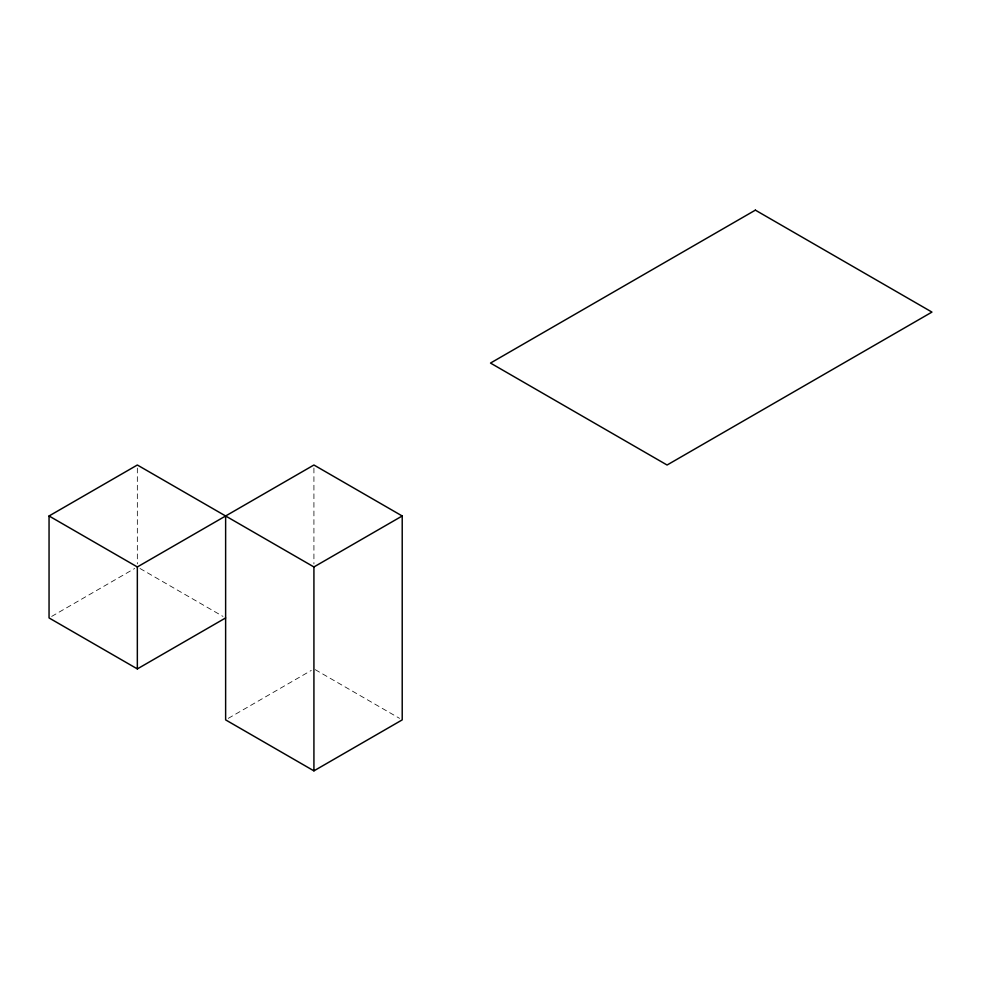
<?xml version="1.0" encoding="UTF-8"?>
<svg xmlns="http://www.w3.org/2000/svg" width="981" height="981" viewBox="0 0 981 981"><rect width="100%" height="100%" fill="white"/><g stroke="black" fill="none" stroke-linecap="round" stroke-linejoin="round"><path stroke-width="0.74" stroke-dasharray="4.91 3.68" d="M51.686 616.411L134.704 568.477M228.266 718.362L311.284 670.428M139.976 568.477L222.994 616.411M315.232 669.667L399.574 718.362M313.92 468.047L313.92 563.916M137.34 468.06L137.34 563.916"/><path stroke-width="1.47" d="M225.63 617.932L137.34 668.907L49.05 617.932L49.05 515.981L137.34 465.006L313.92 566.957L402.21 515.981L402.21 719.882L313.92 770.858L225.63 719.882L225.63 515.981M49.05 515.981L137.34 566.957L313.92 465.006L402.21 515.981M313.92 566.957L313.92 770.858M137.34 566.957L137.34 668.907M755.37 210.142L490.5 363.068L667.08 465.019L931.95 312.093L755.37 210.142"/></g></svg>
